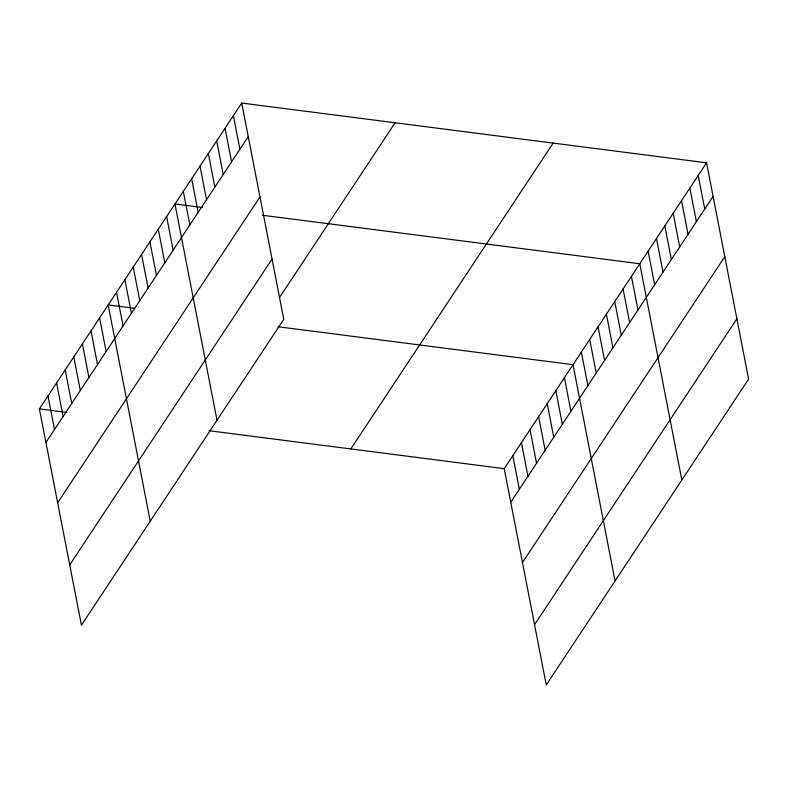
<?xml version="1.0" encoding="UTF-8"?>
<svg xmlns="http://www.w3.org/2000/svg" width="788" height="788" viewBox="0 0 788 788"><rect width="100%" height="100%" fill="white"/><g stroke="black" fill="none" stroke-linecap="round" stroke-linejoin="round"><path stroke-width="1.18" d="M241.729 103.051L283.779 319.337L81.44 625.189L39.4 408.903L241.729 103.051L706.56 162.811L748.6 379.097L546.271 684.949L504.221 468.663L706.56 162.811M45.931 442.492L248.259 136.639M57.652 502.783L259.981 196.931M69.718 564.898L272.057 259.045M279.563 297.46L395.123 122.77M350.837 448.943L553.166 143.091M510.752 502.251L713.091 196.409M522.474 562.543L724.802 256.691M534.55 624.657L736.879 318.815M202.526 207.53L174.966 203.984L217.005 420.27M262.443 215.232L639.787 263.744L681.827 480.03M134.561 308.305L108.192 304.917L150.232 521.193M277.859 326.724L573.014 364.677L615.064 580.963M39.4 408.903L66.96 412.439M209.056 430.711L504.221 468.663M698.207 175.428L704.738 209.017M689.864 188.046L696.395 221.635M681.521 200.664L688.052 234.253M673.169 213.282L679.699 246.871M664.826 225.9L671.356 259.488M656.483 238.508L663.013 272.106M648.13 251.126L654.661 284.714M631.444 276.361L637.975 309.95M623.091 288.979L629.622 322.568M614.748 301.597L621.279 335.186M606.405 314.205L612.936 347.804M598.053 326.823L604.583 360.411M589.71 339.441L596.24 373.029M581.367 352.059L587.897 385.647M564.415 377.669L570.945 411.267M555.816 390.671L562.346 424.259M547.217 403.673L553.747 437.261M538.618 416.665L545.148 450.263M530.019 429.667L536.549 463.255M521.42 442.669L527.95 476.257M512.821 455.661L519.351 489.249M233.386 115.669L239.916 149.257M225.043 128.286L231.573 161.875M216.69 140.904L223.221 174.493M208.347 153.522L214.878 187.111M200.004 166.13L206.535 199.728M191.651 178.748L198.182 212.336M183.308 191.366L189.839 224.954M166.613 216.602L173.143 250.19M158.27 229.219L164.8 262.808M149.927 241.827L156.457 275.426M141.574 254.445L148.105 288.034M133.231 267.063L139.762 300.652M124.888 279.681L131.419 313.269M116.535 292.299L123.066 325.887M99.593 317.909L106.124 351.497M90.994 330.911L97.525 364.499M82.395 343.903L88.926 377.501M73.796 356.905L80.327 390.493M65.197 369.907L71.728 403.495M56.598 382.899L63.129 416.497M47.999 395.901L54.53 429.49"/></g></svg>
